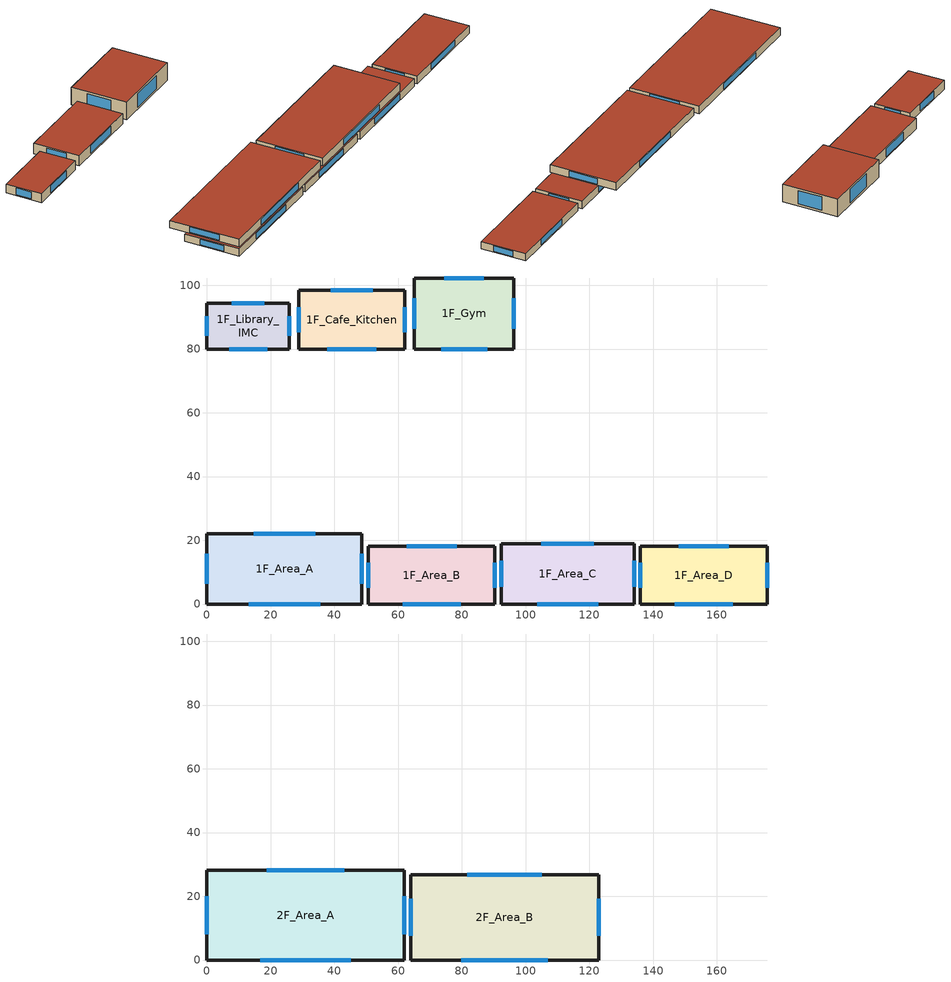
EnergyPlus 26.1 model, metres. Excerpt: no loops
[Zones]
1F_Library_IMC
 floor ground (ExtFloor): 0,80 0,94.37 25.86,94.37 25.86,80 z0
 wall outside (ExtWall): 0,80 25.86,80 25.86,94.37 0,94.37 0,80 z0:3.66
 window (ExtWindow): 6.98,80 18.89,80 / 18.04,94.37 7.83,94.37 / 25.86,84.11 25.86,90.26 / 0,90.26 0,84.11 z0.44:3.22
 roof outside (ExtRoof): 0,80 25.86,80 25.86,94.37 0,94.37 z3.66
1F_Cafe_Kitchen
 floor ground (ExtFloor): 28.86,80 28.86,98.46 62.08,98.46 62.08,80 z0
 wall outside (ExtWall): 28.86,80 62.08,80 62.08,98.46 28.86,98.46 28.86,80 z0:4.27
 window (ExtWindow): 37.82,80 53.12,80 / 52.03,98.46 38.92,98.46 / 62.08,85.28 62.08,93.17 / 28.86,93.17 28.86,85.28 z0.51:3.76
 roof outside (ExtRoof): 28.86,80 62.08,80 62.08,98.46 28.86,98.46 z4.27
1F_Gym
 floor ground (ExtFloor): 65.08,80 65.08,102.31 96.32,102.31 96.32,80 z0
 wall outside (ExtWall): 65.08,80 96.32,80 96.32,102.31 65.08,102.31 65.08,80 z0:7.32
 window (ExtWindow): 73.51,80 87.89,80 / 86.87,102.31 74.54,102.31 / 96.32,86.38 96.32,95.92 / 65.08,95.92 65.08,86.38 z0.88:6.44
 roof outside (ExtRoof): 65.08,80 96.32,80 96.32,102.31 65.08,102.31 z7.32
1F_Area_A
 floor ground (ExtFloor): 0,0 0,22.11 48.65,22.11 48.65,0 z0
 wall outside (ExtWall): 0,0 48.65,0 48.65,22.11 0,22.11 0,0 z0:3.05
 window (ExtWindow): 13.12,0 35.53,0 / 33.93,22.11 14.72,22.11 / 48.65,6.33 48.65,15.79 / 0,15.79 0,6.33 z0.37:2.68
 roof outside (ExtRoof): 0,0 48.65,0 48.65,22.11 0,22.11 z3.05
1F_Area_B
 floor ground (ExtFloor): 50.65,0 50.65,18.06 90.38,18.06 90.38,0 z0
 wall outside (ExtWall): 50.65,0 90.38,0 90.38,18.06 50.65,18.06 50.65,0 z0:3.05
 window (ExtWindow): 61.37,0 79.66,0 / 78.35,18.06 62.67,18.06 / 90.38,5.17 90.38,12.89 / 50.65,12.89 50.65,5.17 z0.37:2.68
 roof outside (ExtRoof): 50.65,0 90.38,0 90.38,18.06 50.65,18.06 z3.05
1F_Area_C
 floor ground (ExtFloor): 92.38,0 92.38,18.94 134.04,18.94 134.04,0 z0
 wall outside (ExtWall): 92.38,0 134.04,0 134.04,18.94 92.38,18.94 92.38,0 z0:3.05
 window (ExtWindow): 103.61,0 122.8,0 / 121.43,18.94 104.98,18.94 / 134.04,5.42 134.04,13.52 / 92.38,13.52 92.38,5.42 z0.37:2.68
 roof outside (ExtRoof): 92.38,0 134.04,0 134.04,18.94 92.38,18.94 z3.05
1F_Area_D
 floor ground (ExtFloor): 136.04,0 136.04,18.06 175.76,18.06 175.76,0 z0
 wall outside (ExtWall): 136.04,0 175.76,0 175.76,18.06 136.04,18.06 136.04,0 z0:3.05
 window (ExtWindow): 146.75,0 165.05,0 / 163.74,18.06 148.06,18.06 / 175.76,5.17 175.76,12.89 / 136.04,12.89 136.04,5.17 z0.37:2.68
 roof outside (ExtRoof): 136.04,0 175.76,0 175.76,18.06 136.04,18.06 z3.05
2F_Area_A
 floor ground (ExtFloor): 0,0 0,28.13 61.89,28.13 61.89,0 z3.96
 wall outside (ExtWall): 0,0 61.89,0 61.89,28.13 0,28.13 0,0 z3.96:7.01
 window (ExtWindow): 16.69,0 45.19,0 / 43.16,28.13 18.73,28.13 / 61.89,8.05 61.89,20.08 / 0,20.08 0,8.05 z4.33:6.64
 roof outside (ExtRoof): 0,0 61.89,0 61.89,28.13 0,28.13 z7.01
2F_Area_B
 floor ground (ExtFloor): 63.89,0 63.89,26.82 122.9,26.82 122.9,0 z3.96
 wall outside (ExtWall): 63.89,0 122.9,0 122.9,26.82 63.89,26.82 63.89,0 z3.96:7.01
 window (ExtWindow): 79.8,0 106.98,0 / 105.04,26.82 81.75,26.82 / 122.9,7.68 122.9,19.15 / 63.89,19.15 63.89,7.68 z4.33:6.64
 roof outside (ExtRoof): 63.89,0 122.9,0 122.9,26.82 63.89,26.82 z7.01
[BUILDING]
Lakeside_ES: North Axis=0; Terrain=Suburbs; Loads Convergence Tolerance Value=0.04; Temperature Convergence Tolerance Value=0.4; Solar Distribution=FullInteriorAndExterior; Maximum Number of Warmup Days=50; Minimum Number of Warmup Days=6
[SITE:LOCATION]
Sun_Prairie_WI: Latitude=43.16521; Longitude=-89.2541; Time Zone=-6; Elevation=261; Keep Site Location Information=No
[SIZINGPERIOD:DESIGNDAY] Day of Month=21; DryBulb Temperature Range Modifier Type=DefaultMultipliers; Humidity Condition Type=Wetbulb; Barometric Pressure=101325; Wind Direction=270; Rain Indicator=No; Snow Indicator=No; Daylight Saving Time Indicator=No; Solar Model Indicator=ASHRAEClearSky; ASHRAE Clear Sky Optical Depth for Beam Irradiance taub=0; ASHRAE Clear Sky Optical Depth for Diffuse Irradiance taud=0; Begin Environment Reset Mode=FullResetAtBeginEnvironment
Name | Month | Day Type | Maximum DryBulb Temperature | Daily DryBulb Temperature Range | Wetbulb or DewPoint at Maximum DryBulb | Wind Speed | Sky Clearness
Madison Winter | 1 | WinterDesignDay | -17.8 | 0 | -17.8 | 3.5 | 0
Madison Summer | 7 | SummerDesignDay | 33 | 10 | 23 | 4 | 1
[Site:GroundTemperature:BuildingSurface]
2, 1.5, 3, 7, 12, 16, 18, 18.5, 16, 11, 6, 3
[MATERIAL] Thermal Absorptance=0.9; Solar Absorptance=0.7; Visible Absorptance=0.7
Name | Roughness | Thickness | Conductivity | Density | Specific Heat
Mat_Conc | MediumRough | 0.1 | 1.4 | 2100 | 880
Mat_Insul | MediumRough | 0.1 | 0.04 | 30 | 1200
Mat_Gyp | MediumSmooth | 0.012 | 0.16 | 800 | 1090
Mat_RoofIns | MediumRough | 0.15 | 0.04 | 30 | 1200
Mat_RoofDeck | MediumRough | 0.02 | 0.14 | 530 | 900
[WINDOWMATERIAL:SIMPLEGLAZINGSYSTEM]
SimpleGlazing: UFactor=1.98739; Solar Heat Gain Coefficient=0.34; Visible Transmittance=0.52
[CONSTRUCTION]
ExtWall: Mat_Conc, Mat_Insul, Mat_Gyp
ExtRoof: Mat_RoofDeck, Mat_RoofIns, Mat_Gyp
ExtFloor: Mat_Insul, Mat_Conc
ExtWindow: SimpleGlazing
[ZONE] Type=1; Multiplier=1; Ceiling Height=autocalculate; Volume=autocalculate; Floor Area=autocalculate; Part of Total Floor Area=Yes
1F_Library_IMC; 1F_Cafe_Kitchen; 1F_Gym; 1F_Area_A; 1F_Area_B; 1F_Area_C; 1F_Area_D; 2F_Area_A; 2F_Area_B
[PEOPLE] Number of People Calculation Method=People/Area; Fraction Radiant=0.3; Sensible Heat Fraction=autocalculate; Carbon Dioxide Generation Rate=3.82e-08; Enable ASHRAE 55 Comfort Warnings=No; Mean Radiant Temperature Calculation Type=EnclosureAveraged; Clothing Insulation Calculation Method=ClothingInsulationSchedule; Cold Stress Temperature Threshold=15.56; Heat Stress Temperature Threshold=30
Name | Zone or ZoneList or Space or SpaceList | Number of People Schedule | People per Floor Area | Activity Level Schedule
1F_Library_IMC_People | 1F_Library_IMC | SCH_Occ_Library | 0.012 | SCH_Activity
1F_Cafe_Kitchen_People | 1F_Cafe_Kitchen | SCH_Occ_Cafe | 0.18 | SCH_Activity_Cafe
1F_Gym_People | 1F_Gym | SCH_Occ_Gym | 0.008 | SCH_Activity_Gym
1F_Area_A_People | 1F_Area_A | SCH_Occ_Class | 0.045 | SCH_Activity
1F_Area_B_People | 1F_Area_B | SCH_Occ_Class | 0.045 | SCH_Activity
1F_Area_C_People | 1F_Area_C | SCH_Occ_Class | 0.045 | SCH_Activity
1F_Area_D_People | 1F_Area_D | SCH_Occ_Class | 0.045 | SCH_Activity
2F_Area_A_People | 2F_Area_A | SCH_Occ_Class | 0.045 | SCH_Activity
2F_Area_B_People | 2F_Area_B | SCH_Occ_Class | 0.045 | SCH_Activity
[LIGHTS] Design Level Calculation Method=Watts/Area; Return Air Fraction=0; Fraction Radiant=0.2; Fraction Visible=0.2; Fraction Replaceable=1; EndUse Subcategory=General; Return Air Fraction Calculated from Plenum Temperature=No; Return Air Fraction Function of Plenum Temperature Coefficient 1=0; Return Air Fraction Function of Plenum Temperature Coefficient 2=0
Name | Zone or ZoneList or Space or SpaceList | Schedule | Watts per Floor Area
1F_Library_IMC_Lights | 1F_Library_IMC | SCH_Lights | 7.36251
1F_Cafe_Kitchen_Lights | 1F_Cafe_Kitchen | SCH_Lights | 6.54445
1F_Gym_Lights | 1F_Gym | SCH_Lights_Gym | 5.31737
1F_Area_A_Lights | 1F_Area_A | SCH_Lights | 6.54445
1F_Area_B_Lights | 1F_Area_B | SCH_Lights | 6.54445
1F_Area_C_Lights | 1F_Area_C | SCH_Lights | 6.54445
1F_Area_D_Lights | 1F_Area_D | SCH_Lights | 6.54445
2F_Area_A_Lights | 2F_Area_A | SCH_Lights | 6.54445
2F_Area_B_Lights | 2F_Area_B | SCH_Lights | 6.54445
[ELECTRICEQUIPMENT] Design Level Calculation Method=Watts/Area
Name | Zone or ZoneList or Space or SpaceList | Schedule | Watts per Floor Area | Fraction Latent | Fraction Radiant | Fraction Lost | EndUse Subcategory
1F_Library_IMC_Equip | 1F_Library_IMC | SCH_Equip | 5.16667 | 0 | 0.3 | 0 | General
1F_Library_IMC_FanProxy | 1F_Library_IMC | SCH_HVAC | 1.2 | 0 | 0 | 0 | Fans
1F_Cafe_Kitchen_Equip | 1F_Cafe_Kitchen | SCH_Equip | 2.58334 | 0 | 0.3 | 0 | General
1F_Cafe_Kitchen_Kitchen | 1F_Cafe_Kitchen | SCH_Kitchen | 12.9167 | 0.1 | 0.2 | 0.3 | Kitchen
1F_Cafe_Kitchen_FanProxy | 1F_Cafe_Kitchen | SCH_HVAC | 1.44 | 0 | 0 | 0 | Fans
1F_Gym_Equip | 1F_Gym | SCH_Equip | 1.55 | 0 | 0.3 | 0 | General
1F_Gym_FanProxy | 1F_Gym | SCH_HVAC | 0.96 | 0 | 0 | 0 | Fans
1F_Area_A_Equip | 1F_Area_A | SCH_Equip | 3.1 | 0 | 0.3 | 0 | General
1F_Area_A_FanProxy | 1F_Area_A | SCH_HVAC | 2.1375 | 0 | 0 | 0 | Fans
1F_Area_B_Equip | 1F_Area_B | SCH_Equip | 3.1 | 0 | 0.3 | 0 | General
1F_Area_B_FanProxy | 1F_Area_B | SCH_HVAC | 1.1178 | 0 | 0 | 0 | Fans
1F_Area_C_Equip | 1F_Area_C | SCH_Equip | 3.1 | 0 | 0.3 | 0 | General
1F_Area_C_FanProxy | 1F_Area_C | SCH_HVAC | 0.5685 | 0 | 0 | 0 | Fans
1F_Area_D_Equip | 1F_Area_D | SCH_Equip | 3.1 | 0 | 0.3 | 0 | General
1F_Area_D_FanProxy | 1F_Area_D | SCH_HVAC | 0.9647 | 0 | 0 | 0 | Fans
2F_Area_A_Equip | 2F_Area_A | SCH_Equip | 3.1 | 0 | 0.3 | 0 | General
2F_Area_A_FanProxy | 2F_Area_A | SCH_HVAC | 1.6421 | 0 | 0 | 0 | Fans
2F_Area_B_Equip | 2F_Area_B | SCH_Equip | 3.1 | 0 | 0.3 | 0 | General
2F_Area_B_FanProxy | 2F_Area_B | SCH_HVAC | 1.9902 | 0 | 0 | 0 | Fans
[ZONEINFILTRATION:DESIGNFLOWRATE] Schedule=SCH_Infil; Design Flow Rate Calculation Method=Flow/ExteriorArea; Flow Rate per Exterior Surface Area=0.00073; Constant Term Coefficient=1; Temperature Term Coefficient=0; Velocity Term Coefficient=0; Velocity Squared Term Coefficient=0; Density Basis=Outdoor
Name | Zone or ZoneList or Space or SpaceList
1F_Library_IMC_Infil | 1F_Library_IMC
1F_Cafe_Kitchen_Infil | 1F_Cafe_Kitchen
1F_Gym_Infil | 1F_Gym
1F_Area_A_Infil | 1F_Area_A
1F_Area_B_Infil | 1F_Area_B
1F_Area_C_Infil | 1F_Area_C
1F_Area_D_Infil | 1F_Area_D
2F_Area_A_Infil | 2F_Area_A
2F_Area_B_Infil | 2F_Area_B
[SetpointManager:Scheduled:DualSetpoint]
Only Water Loop Mixed Temp Manager: Control Variable=Temperature; High Setpoint Schedule=HVACTemplate-Always 34; Low Setpoint Schedule=HVACTemplate-Always 20; Setpoint Node or NodeList=Only Water Loop Mixed Supply Setpoint Nodes
[SCHEDULE:COMPACT]
SCH_Occ_Class: Through: 5/31, For: Weekends Holidays, Until: 24:00, 0.05, For: Thursday, Until: 07:00, 0.05, Until: 07:30, 0.2, Until: 08:00, 0.9, Until: 13:30, 1, Until: 15:00, 0.2, Until: 18:00, 0.08, Until: 24:00, 0.05, For: Monday Tuesday Wednesday Friday, Until: 07:00, 0.05, Until: 07:30, 0.2, Until: 08:00, 0.9, Until: 14:45, 1, Until: 15:30, 0.25, Until: 18:00, 0.1, Until: 24:00, 0.05, Through: 7/31, For: Weekends Holidays Friday, Until: 24:00, 0.02, For: Monday Tuesday Wednesday Thursday, Until: 07:30, 0.02, Until: 08:00, 0.1, Until: 13:00, 0.4, Until: 24:00, 0.02, For: AllOtherDays, Until: 24:00, 0, Through: 12/31, For: Weekends Holidays, Until: 24:00, 0.05, For: Thursday, Until: 07:00, 0.05, Until: 07:30, 0.2, Until: 08:00, 0.9, Until: 13:30, 1, Until: 15:00, 0.2, Until: 18:00, 0.08, Until: 24:00, 0.05, For: Monday Tuesday Wednesday Friday, Until: 07:00, 0.05, Until: 07:30, 0.2, Until: 08:00, 0.9, Until: 14:45, 1, Until: 15:30, 0.25, Until: 18:00, 0.1, Until: 24:00, 0.05
SCH_Occ_Library: Through: 5/31, For: Weekends Holidays, Until: 24:00, 0.02, For: Thursday, Until: 07:30, 0.05, Until: 13:30, 0.55, Until: 15:00, 0.15, Until: 24:00, 0.02, For: Monday Tuesday Wednesday Friday, Until: 07:30, 0.05, Until: 14:45, 0.55, Until: 15:30, 0.15, Until: 24:00, 0.02, Through: 7/31, For: Weekends Holidays Friday, Until: 24:00, 0.02, For: Monday Tuesday Wednesday Thursday, Until: 07:30, 0.02, Until: 08:00, 0.1, Until: 13:00, 0.4, Until: 24:00, 0.02, For: AllOtherDays, Until: 24:00, 0, Through: 12/31, For: Weekends Holidays, Until: 24:00, 0.02, For: Thursday, Until: 07:30, 0.05, Until: 13:30, 0.55, Until: 15:00, 0.15, Until: 24:00, 0.02, For: Monday Tuesday Wednesday Friday, Until: 07:30, 0.05, Until: 14:45, 0.55, Until: 15:30, 0.15, Until: 24:00, 0.02
SCH_Occ_Cafe: Through: 5/31, For: Weekends Holidays, Until: 24:00, 0.02, For: Thursday, Until: 07:00, 0.05, Until: 10:45, 0.08, Until: 11:00, 0.25, Until: 13:00, 0.95, Until: 13:30, 0.2, Until: 15:00, 0.05, Until: 24:00, 0.02, For: Monday Tuesday Wednesday Friday, Until: 07:00, 0.05, Until: 10:45, 0.08, Until: 11:00, 0.25, Until: 13:00, 0.95, Until: 14:45, 0.15, Until: 15:30, 0.05, Until: 24:00, 0.02, Through: 7/31, For: Weekends Holidays Friday, Until: 24:00, 0.02, For: Monday Tuesday Wednesday Thursday, Until: 07:30, 0.02, Until: 08:00, 0.1, Until: 13:00, 0.4, Until: 24:00, 0.02, For: AllOtherDays, Until: 24:00, 0, Through: 12/31, For: Weekends Holidays, Until: 24:00, 0.02, For: Thursday, Until: 07:00, 0.05, Until: 10:45, 0.08, Until: 11:00, 0.25, Until: 13:00, 0.95, Until: 13:30, 0.2, Until: 15:00, 0.05, Until: 24:00, 0.02, For: Monday Tuesday Wednesday Friday, Until: 07:00, 0.05, Until: 10:45, 0.08, Until: 11:00, 0.25, Until: 13:00, 0.95, Until: 14:45, 0.15, Until: 15:30, 0.05, Until: 24:00, 0.02
SCH_Occ_Gym: Through: 5/31, For: Weekends Holidays, Until: 24:00, 0.02, For: Thursday, Until: 08:00, 0.05, Until: 09:00, 0.7, Until: 10:00, 0.15, Until: 11:00, 0.7, Until: 12:00, 0.15, Until: 13:00, 0.5, Until: 13:30, 0.1, Until: 24:00, 0.02, For: Monday Tuesday Wednesday Friday, Until: 08:00, 0.05, Until: 09:00, 0.7, Until: 10:00, 0.15, Until: 11:00, 0.7, Until: 12:00, 0.15, Until: 13:00, 0.7, Until: 14:00, 0.15, Until: 14:45, 0.4, Until: 15:30, 0.08, Until: 24:00, 0.02, Through: 7/31, For: Weekends Holidays Friday, Until: 24:00, 0.02, For: Monday Tuesday Wednesday Thursday, Until: 07:30, 0.02, Until: 08:00, 0.1, Until: 13:00, 0.4, Until: 24:00, 0.02, For: AllOtherDays, Until: 24:00, 0, Through: 12/31, For: Weekends Holidays, Until: 24:00, 0.02, For: Thursday, Until: 08:00, 0.05, Until: 09:00, 0.7, Until: 10:00, 0.15, Until: 11:00, 0.7, Until: 12:00, 0.15, Until: 13:00, 0.5, Until: 13:30, 0.1, Until: 24:00, 0.02, For: Monday Tuesday Wednesday Friday, Until: 08:00, 0.05, Until: 09:00, 0.7, Until: 10:00, 0.15, Until: 11:00, 0.7, Until: 12:00, 0.15, Until: 13:00, 0.7, Until: 14:00, 0.15, Until: 14:45, 0.4, Until: 15:30, 0.08, Until: 24:00, 0.02
SCH_Lights: Through: 5/31, For: Weekends Holidays, Until: 24:00, 0.1, For: Thursday, Until: 06:45, 0.1, Until: 07:30, 0.5, Until: 13:30, 0.9, Until: 18:00, 0.25, Until: 24:00, 0.1, For: Monday Tuesday Wednesday Friday, Until: 06:45, 0.1, Until: 07:30, 0.5, Until: 15:00, 0.9, Until: 18:00, 0.3, Until: 24:00, 0.1, Through: 7/31, For: Weekends Holidays Friday, Until: 24:00, 0.02, For: Monday Tuesday Wednesday Thursday, Until: 07:30, 0.02, Until: 08:00, 0.1, Until: 13:00, 0.4, Until: 24:00, 0.02, For: AllOtherDays, Until: 24:00, 0, Through: 12/31, For: Weekends Holidays, Until: 24:00, 0.1, For: Thursday, Until: 06:45, 0.1, Until: 07:30, 0.5, Until: 13:30, 0.9, Until: 18:00, 0.25, Until: 24:00, 0.1, For: Monday Tuesday Wednesday Friday, Until: 06:45, 0.1, Until: 07:30, 0.5, Until: 15:00, 0.9, Until: 18:00, 0.3, Until: 24:00, 0.1
SCH_Lights_Gym: Through: 5/31, For: Weekends Holidays, Until: 24:00, 0.05, For: Thursday, Until: 07:30, 0.05, Until: 13:30, 0.75, Until: 15:00, 0.15, Until: 24:00, 0.05, For: Monday Tuesday Wednesday Friday, Until: 07:30, 0.05, Until: 15:00, 0.75, Until: 18:00, 0.15, Until: 24:00, 0.05, Through: 7/31, For: Weekends Holidays Friday, Until: 24:00, 0.02, For: Monday Tuesday Wednesday Thursday, Until: 07:30, 0.02, Until: 08:00, 0.1, Until: 13:00, 0.4, Until: 24:00, 0.02, For: AllOtherDays, Until: 24:00, 0, Through: 12/31, For: Weekends Holidays, Until: 24:00, 0.05, For: Thursday, Until: 07:30, 0.05, Until: 13:30, 0.75, Until: 15:00, 0.15, Until: 24:00, 0.05, For: Monday Tuesday Wednesday Friday, Until: 07:30, 0.05, Until: 15:00, 0.75, Until: 18:00, 0.15, Until: 24:00, 0.05
SCH_Equip: Through: 5/31, For: Weekends Holidays, Until: 24:00, 0.15, For: Thursday, Until: 07:00, 0.15, Until: 13:30, 0.7, Until: 18:00, 0.25, Until: 24:00, 0.15, For: Monday Tuesday Wednesday Friday, Until: 07:00, 0.15, Until: 15:00, 0.7, Until: 18:00, 0.3, Until: 24:00, 0.15, Through: 7/31, For: Weekends Holidays Friday, Until: 24:00, 0.02, For: Monday Tuesday Wednesday Thursday, Until: 07:30, 0.02, Until: 08:00, 0.1, Until: 13:00, 0.4, Until: 24:00, 0.02, For: AllOtherDays, Until: 24:00, 0, Through: 12/31, For: Weekends Holidays, Until: 24:00, 0.15, For: Thursday, Until: 07:00, 0.15, Until: 13:30, 0.7, Until: 18:00, 0.25, Until: 24:00, 0.15, For: Monday Tuesday Wednesday Friday, Until: 07:00, 0.15, Until: 15:00, 0.7, Until: 18:00, 0.3, Until: 24:00, 0.15
SCH_Kitchen: Through: 5/31, For: Weekends Holidays, Until: 24:00, 0.05, For: Thursday, Until: 06:00, 0.05, Until: 13:30, 0.85, Until: 15:00, 0.15, Until: 24:00, 0.05, For: Monday Tuesday Wednesday Friday, Until: 06:00, 0.05, Until: 13:30, 0.85, Until: 15:00, 0.2, Until: 24:00, 0.05, Through: 7/31, For: Weekends Holidays Friday, Until: 24:00, 0.02, For: Monday Tuesday Wednesday Thursday, Until: 07:30, 0.02, Until: 08:00, 0.1, Until: 13:00, 0.4, Until: 24:00, 0.02, For: AllOtherDays, Until: 24:00, 0, Through: 12/31, For: Weekends Holidays, Until: 24:00, 0.05, For: Thursday, Until: 06:00, 0.05, Until: 13:30, 0.85, Until: 15:00, 0.15, Until: 24:00, 0.05, For: Monday Tuesday Wednesday Friday, Until: 06:00, 0.05, Until: 13:30, 0.85, Until: 15:00, 0.2, Until: 24:00, 0.05
SCH_Infil: Through: 12/31, For: AllDays, Until: 07:00, 1, Until: 15:30, 0.5, Until: 24:00, 1
SCH_HVAC: Through: 12/31, For: Weekends Holidays, Until: 24:00, 0, For: Thursday, Until: 05:30, 0, Until: 07:30, 0.25, Until: 13:30, 1, Until: 18:00, 0.15, Until: 24:00, 0, For: Monday Tuesday Wednesday Friday, Until: 05:30, 0, Until: 07:30, 0.25, Until: 14:45, 1, Until: 18:00, 0.15, Until: 24:00, 0, For: AllOtherDays, Until: 24:00, 0
SCH_Activity: Through: 12/31, For: AllDays, Until: 24:00, 120
SCH_Activity_Gym: Through: 12/31, For: AllDays, Until: 24:00, 250
SCH_Activity_Cafe: Through: 12/31, For: AllDays, Until: 24:00, 130
[Schedule:Compact]
HVACTemplate-Always 34: Through: 12/31, For: AllDays, Until: 24:00, 34
HVACTemplate-Always 20: Through: 12/31, For: AllDays, Until: 24:00, 20
